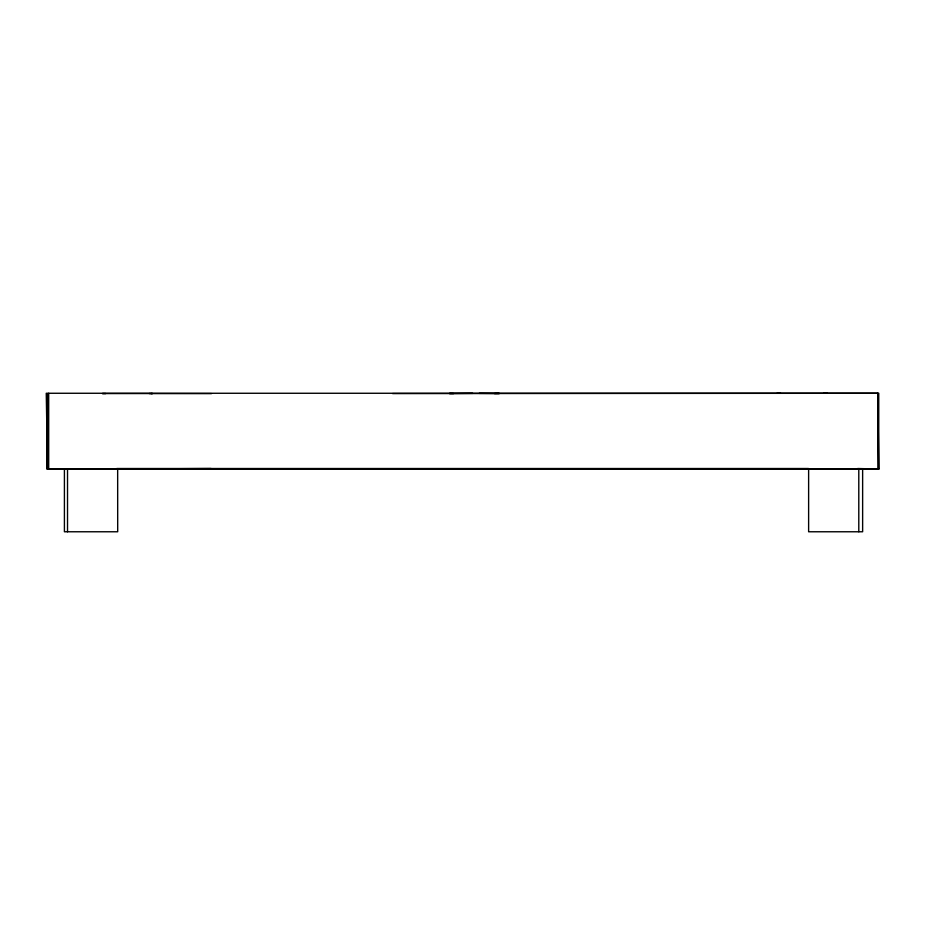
<?xml version="1.0" encoding="UTF-8"?>
<svg xmlns="http://www.w3.org/2000/svg" width="925" height="925" viewBox="0 0 925 925"><rect width="100%" height="100%" fill="white"/><g stroke="black" fill="none" stroke-linecap="round" stroke-linejoin="round"><path stroke-width="1.39" d="M392.593 393.587L877.86 393.264L878.75 469.056L47.58 469.056L46.25 393.264L878.75 393.264L878.75 469.056L857.637 468.524M494.493 393.587L499.419 393.495L479.243 393.356M151.029 393.587L211.478 393.622M211.097 468.524L117.66 469.033L117.695 531.771L64.415 531.771L64.415 469.056M105.727 393.564L102.363 393.564L152.532 393.541L149.168 393.553M472.71 393.356L449.365 393.507L453.562 393.576M778.018 393.264L777.162 393.252L780.527 393.252M116.747 468.524L808.531 468.524M48.62 469.056L47.58 469.056L47.082 419.349M878.75 469.056L46.828 469.056L46.828 419.349M714.077 469.056L716.586 469.056M877.86 393.264L877.86 469.056M862.632 469.056L862.632 531.771L808.623 531.771L808.623 469.056M858.793 469.056L858.793 531.771M67.525 469.056L67.525 531.771M48.69 393.264L48.69 469.056L47.58 469.056L47.58 393.796M826.476 393.241L823.978 393.241L827.332 393.229L826.476 393.229"/></g></svg>
